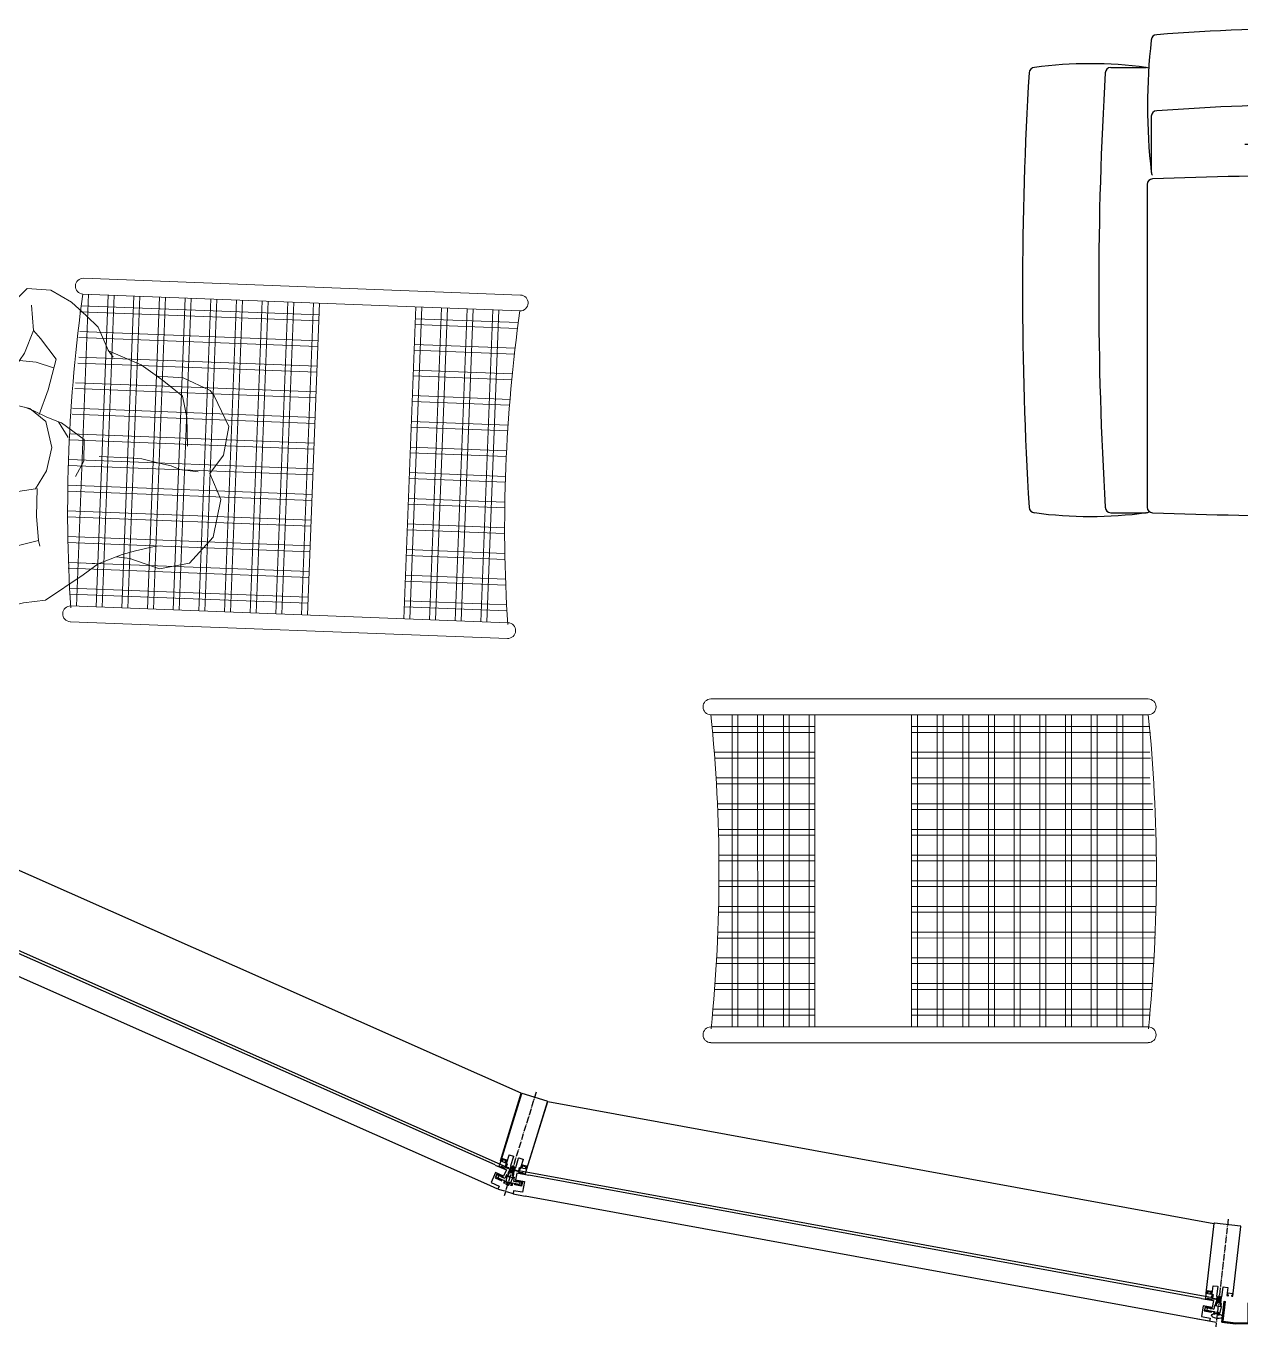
# Model space of a CAD drawing. Header units: millimetres. Extents: x 5429406 to 5440208, y -620941 to -619789.
# Drawn here: x 5438619.9 to 5438843.5, y -620817.7 to -620578.3 of the extents above; entities that cross this region are included whole.
import ezdxf

# ---------------------------------------------------------------- set-up
doc = ezdxf.new("R2010")
doc.units = ezdxf.units.MM
doc.header["$LTSCALE"] = 0.05
doc.linetypes.add('ACAD_ISO04W100', pattern=[30, 24, -3, 0, -3])
for name, color, linetype in [('aksoy_aks', 1, 'ACAD_ISO04W100'), ('aksoy_aksesuar', 31, 'Continuous'), ('aksoy_cam', 4, 'Continuous'), ('aksoy_profil', 40, 'Continuous'), ('aksoy_silikon', 1, 'Continuous'), ('LINEE', 7, 'Continuous'), ('N_Kes-Profil', 52, 'Continuous'), ('N_Mlz-Fitil', 10, 'Continuous')]:
    doc.layers.add(name, color=color, linetype=linetype)
for name, color, linetype, lineweight in [('aksoy_bant', 1, 'Continuous', 5), ('TEFRIS', 251, 'Continuous', 9), ('tefriş', 45, 'Continuous', 18)]:
    doc.layers.add(name, color=color, linetype=linetype, lineweight=lineweight)

# ---------------------------------------------------------------- blocks, each defined once
blk = doc.blocks.new('A$C7E651983')
at = {"layer": 'aksoy_aksesuar'}
for p, q in [((-14.8, 4.3), (-14.8, 0.5)), ((-9.8, 4.6), (-14.5, 4.6)), ((-14.5, 0.2), (-1.9, 0.2)), ((-9.1, 4.1), (-9.4, 4.5)), ((-2.9, 4.1), (-9.1, 4.1)), ((-2.7, 11.3), (-2.7, 4.3)), ((-2.1, 11.5), (-2.5, 11.5)), ((-1.9, 10.9), (-1.9, 11.3)), ((9.3, 10.7), (-1.7, 10.7)), ((-1.7, 0), (-1.7, -4)), ((-0.2, -3.1), (-0.2, 0)), ((0, 0.2), (7.6, 0.2)), ((7.8, 0), (7.8, -3.1)), ((9.3, -4), (9.3, 0)), ((9.5, 11.3), (9.5, 10.9)), ((9.5, 0.2), (10.1, 0.2)), ((10.1, 11.5), (9.7, 11.5)), ((10.3, 0.4), (10.3, 11.3)), ((-1.4, -4.3), (-1.2, -4.3)), ((-1.2, -4.3), (0.3, -4.3)), ((0.6, -3.1), (-0.2, -3.1)), ((0.6, -4), (0.6, -3.1)), ((7.8, -3.1), (7, -3.1)), ((7, -3.1), (7, -4)), ((7.3, -4.3), (8.8, -4.3)), ((8.8, -4.3), (9, -4.3))]:
    blk.add_line(p, q, dxfattribs=at)
for centre, radius, start, end in [((-14.5, 4.3), 0.3, 90, 180), ((-14.5, 0.5), 0.3, 180, 270), ((-9.8, 4.1), 0.5, 45, 90), ((-2.9, 4.3), 0.2, 270, 0), ((-2.5, 11.3), 0.2, 90, 180), ((-2.1, 11.3), 0.2, 0, 90), ((-1.7, 10.9), 0.2, 180, 270), ((-1.9, 0), 0.2, 0, 90), ((0, 0), 0.2, 90, 180), ((7.6, 0), 0.2, 0, 90), ((9.3, 10.9), 0.2, 270, 0), ((9.5, 0), 0.2, 90, 180), ((9.7, 11.3), 0.2, 90, 180), ((10.1, 11.3), 0.2, 0, 90), ((10.1, 0.4), 0.2, 270, 0), ((-1.4, -4), 0.3, 180, 270), ((0.3, -4), 0.3, 270, 0), ((7.3, -4), 0.3, 180, 270), ((9, -4), 0.3, 270, 0)]:
    blk.add_arc(centre, radius, start, end, dxfattribs=at)
blk = doc.blocks.new('A$C1CF42471')
at = {"layer": 'aksoy_bant', "elevation": 0}
for points in [[(16.5, -9.3), (5, -12.9), (4.7, -11.9), (16.2, -8.4)], [(13.7, -17.5), (6.1, -19.8), (5.8, -18.9), (13.4, -16.6)]]:
    blk.add_lwpolyline(points, close=True, dxfattribs=at)
at = {"layer": 'aksoy_cam'}
blk.add_lwpolyline([(21.5, 6.6), (0, 0), (3.8, -12.2), (19.5, -7.3), (25.4, -26.4), (9.7, -31.3), (11.4, -37), (32.9, -30.4)], dxfattribs=at)
at = {"layer": 'N_Kes-Profil', "elevation": 0}
blk.add_lwpolyline([(15.8, -10.6), (4.4, -14.1), (4.1, -13.1), (16.5, -9.3), (18.8, -16.9), (6.4, -20.8), (6.1, -19.8), (17.6, -16.3)], close=True, dxfattribs=at)
at = {"layer": 'aksoy_cam', "extrusion": (0, 0, -1), "zscale": -0.9999999999999998, "rotation": 342.8183150884626}
blk.add_blockref('A$C7E651983', (0.1, -20.7), dxfattribs=at)
blk = doc.blocks.new('saeffsfasfadsafsd')
at = {"layer": 'TEFRIS', "linetype": 'ByBlock'}
for p, q in [((5431984.33, -623484.37), (5431984.33, -623503.32)), ((5431985.42, -623484.48), (5431985.42, -623503.32)), ((5431989.05, -623484.78), (5431989.05, -623503.32)), ((5432036.32, -623484.53), (5432036.32, -623503.32)), ((5432037.41, -623484.44), (5432037.41, -623503.32)), ((5431990.14, -623484.87), (5431990.14, -623503.32)), ((5431993.78, -623485.11), (5431993.78, -623503.32)), ((5431994.87, -623485.18), (5431994.87, -623503.32)), ((5431998.51, -623485.36), (5431998.51, -623503.32)), ((5431999.6, -623485.41), (5431999.6, -623503.32)), ((5432003.23, -623485.54), (5432003.23, -623503.32)), ((5432004.32, -623485.56), (5432004.32, -623503.32)), ((5432007.96, -623485.63), (5432007.96, -623503.32)), ((5432009.05, -623485.64), (5432009.05, -623503.32)), ((5432012.68, -623485.64), (5432012.68, -623503.32)), ((5432013.77, -623485.64), (5432013.77, -623503.32)), ((5432017.41, -623485.58), (5432017.41, -623503.32)), ((5432018.5, -623485.55), (5432018.5, -623503.32)), ((5432022.14, -623485.44), (5432022.14, -623503.32)), ((5432023.23, -623485.39), (5432023.23, -623503.32)), ((5432026.86, -623485.21), (5432026.86, -623503.32)), ((5432027.95, -623485.15), (5432027.95, -623503.32)), ((5432031.59, -623484.91), (5432031.59, -623503.32)), ((5432032.68, -623484.83), (5432032.68, -623503.32)), ((5431982.15, -623488.05), (5432039.59, -623488.05)), ((5431982.15, -623489.14), (5432039.59, -623489.14)), ((5431982.15, -623492.77), (5432039.59, -623492.77)), ((5431982.15, -623493.86), (5432039.59, -623493.86)), ((5431982.15, -623497.5), (5432039.59, -623497.5)), ((5431982.15, -623498.59), (5432039.59, -623498.59)), ((5431982.15, -623502.22), (5432039.59, -623502.22)), ((5431982.15, -623503.32), (5432039.59, -623503.32)), ((5431982.15, -623521.09), (5432039.59, -623521.09)), ((5431982.15, -623522.18), (5432039.59, -623522.18)), ((5431984.33, -623521.09), (5431984.33, -623564.97)), ((5431985.42, -623521.09), (5431985.42, -623565.08)), ((5431989.05, -623521.09), (5431989.05, -623564.97)), ((5431990.14, -623521.09), (5431990.14, -623565.08)), ((5431993.78, -623521.09), (5431993.78, -623564.97)), ((5431994.87, -623521.09), (5431994.87, -623565.08)), ((5431998.51, -623521.09), (5431998.51, -623565.41)), ((5431999.6, -623521.09), (5431999.6, -623565.49)), ((5432003.23, -623521.09), (5432003.23, -623565.74)), ((5432004.32, -623521.09), (5432004.32, -623565.8)), ((5432007.96, -623521.09), (5432007.96, -623565.97)), ((5432009.05, -623521.09), (5432009.05, -623566.01)), ((5432012.68, -623521.09), (5432012.68, -623566.09)), ((5432013.78, -623521.09), (5432013.78, -623566.1)), ((5432017.41, -623521.09), (5432017.41, -623566.1)), ((5432018.5, -623521.09), (5432018.5, -623566.09)), ((5432022.14, -623521.09), (5432022.14, -623566.01)), ((5432023.23, -623521.09), (5432023.23, -623565.97)), ((5432026.86, -623521.09), (5432026.86, -623565.8)), ((5432027.95, -623521.09), (5432027.95, -623565.74)), ((5432031.59, -623521.09), (5432031.59, -623565.49)), ((5432032.68, -623521.09), (5432032.68, -623565.41)), ((5432036.32, -623521.09), (5432036.32, -623565.08)), ((5432037.41, -623521.09), (5432037.41, -623564.97)), ((5431982.15, -623525.82), (5432039.59, -623525.82)), ((5431982.15, -623526.91), (5432039.59, -623526.91)), ((5431982.15, -623530.54), (5432039.59, -623530.54)), ((5431982.15, -623531.63), (5432039.59, -623531.63)), ((5431982.15, -623535.27), (5432039.59, -623535.27)), ((5431982.15, -623536.36), (5432039.59, -623536.36)), ((5431982.15, -623540), (5432039.59, -623540)), ((5431982.15, -623541.09), (5432039.59, -623541.09)), ((5431982.15, -623544.72), (5432039.59, -623544.72)), ((5431982.15, -623545.81), (5432039.59, -623545.81)), ((5431982.15, -623549.45), (5432039.59, -623549.45)), ((5431982.15, -623550.54), (5432039.59, -623550.54)), ((5431982.15, -623554.17), (5432039.59, -623554.17)), ((5431982.15, -623555.27), (5432039.59, -623555.27)), ((5431982.15, -623558.9), (5432039.59, -623558.9)), ((5431982.15, -623559.99), (5432039.59, -623559.99)), ((5431982.15, -623563.63), (5432039.59, -623563.63))]:
    blk.add_line(p, q, dxfattribs=at)
for centre in [(5432011.19, -623201.49), (5432011.19, -623281.99)]:
    blk.add_arc(centre, 284.16, 264.1333, 275.8044, dxfattribs=at)
at = {"layer": 'tefriş'}
for p, q in [((5431979.24, -623484.16), (5431979.24, -623564.65)), ((5431982.15, -623484.16), (5431982.15, -623564.73)), ((5432039.59, -623564.73), (5432039.59, -623484.16)), ((5432042.5, -623564.65), (5432042.5, -623484.16)), ((5431980.69, -623566.11), (5431980.69, -623566.11)), ((5432041.04, -623566.11), (5432041.04, -623566.11))]:
    blk.add_line(p, q, dxfattribs=at)
for centre, start, end in [((5431980.69, -623484.16), 0, 180), ((5432041.04, -623484.16), 0, 180), ((5431980.69, -623564.65), 180, 0), ((5432041.04, -623564.65), 180, 0)]:
    blk.add_arc(centre, 1.45, start, end, dxfattribs=at)
blk = doc.blocks.new('dsfgdghjhkl')
at = {"layer": 'LINEE', "color": 34}
for p, q in [((5437342.62, -622199.59), (5437342.62, -622175.32)), ((5437408.12, -622199.59), (5437408.12, -622175.32)), ((5437270.42, -622180.37), (5437276.91, -622180.37)), ((5437480.32, -622180.37), (5437473.83, -622180.37)), ((5437277.89, -622189.35), (5437277.89, -622199.59)), ((5437472.84, -622189.35), (5437472.84, -622199.59)), ((5437295.12, -622194.46), (5437325.12, -622194.46)), ((5437390.12, -622194.46), (5437360.12, -622194.46)), ((5437455.62, -622194.46), (5437425.62, -622194.46)), ((5437277.12, -622201.87), (5437277.12, -622261.3)), ((5437342.62, -622201.87), (5437342.62, -622261.3)), ((5437408.12, -622201.87), (5437408.12, -622261.3)), ((5437473.62, -622201.87), (5437473.62, -622261.3)), ((5437270.42, -622262.3), (5437276.91, -622262.3)), ((5437480.32, -622262.3), (5437473.83, -622262.3))]:
    blk.add_line(p, q, dxfattribs=at)
for centre, radius, start, end in [((5437278.89, -622175.32), 1, 90, 180), ((5437310.26, -622583.56), 410.43, 85.6177, 94.3823), ((5437341.62, -622175.32), 1, 0, 90), ((5437343.62, -622175.32), 1, 90, 180), ((5437375.37, -622593.78), 420.66, 85.6713, 94.3287), ((5437407.12, -622175.32), 1, 0, 90), ((5437409.12, -622175.32), 1, 90, 180), ((5437440.48, -622583.56), 410.43, 85.6177, 94.3823), ((5437471.84, -622175.32), 1, 0, 90), ((5437381.89, -622187.46), 104.71, 173.3451, 186.6549), ((5437368.84, -622187.46), 104.71, 353.3451, 6.6549), ((5437266.65, -622254.58), 74.92, 82.1311, 97.8689), ((5437484.08, -622254.58), 74.92, 82.1311, 97.8689), ((5437920.32, -622221.33), 666.13, 176.56047, 183.43953), ((5437256.39, -622181.37), 1, 90, 180), ((5437934.34, -622221.33), 666.13, 176.56047, 183.43953), ((5437270.42, -622181.37), 1, 90, 180), ((5437276.91, -622181.37), 1, 59.2584, 90), ((5437473.83, -622181.37), 1, 90, 120.7416), ((5437480.32, -622181.37), 1, 0, 90), ((5436816.39, -622221.33), 666.13, 356.56047, 3.43953), ((5437494.34, -622181.37), 1, 0, 90), ((5436830.42, -622221.33), 666.13, 356.56047, 3.43953), ((5437278.89, -622189.35), 1, 90, 180), ((5437310.35, -622600.04), 412.89, 85.6308, 94.3692), ((5437341.62, -622189.35), 1, 0, 90), ((5437343.62, -622189.35), 1, 90, 180), ((5437375.27, -622610.29), 423.15, 85.6841, 94.3159), ((5437407.12, -622189.35), 1, 0, 90), ((5437409.12, -622189.35), 1, 90, 180), ((5437440.38, -622600.04), 412.89, 85.6308, 94.3692), ((5437471.84, -622189.35), 1, 0, 90), ((5437278.12, -622201.87), 1, 90, 180), ((5437278.89, -622199.59), 1, 180, 217.1668), ((5437309.94, -623016.74), 816.5, 87.76661, 92.23339), ((5437341.62, -622201.87), 1, 0, 90), ((5437341.62, -622199.59), 1, 322.8332, 0), ((5437343.62, -622199.59), 1, 180, 217.1668), ((5437343.62, -622201.87), 1, 90, 180), ((5437375.3, -623016.74), 816.5, 87.76661, 92.23339), ((5437407.12, -622201.87), 1, 0, 90), ((5437407.12, -622199.59), 1, 322.8332, 0), ((5437409.12, -622199.59), 1, 180, 217.1668), ((5437409.12, -622201.87), 1, 90, 180), ((5437440.8, -623016.74), 816.5, 87.76661, 92.23339), ((5437472.62, -622201.87), 1, 0, 90), ((5437471.84, -622199.59), 1, 322.8332, 0), ((5437256.39, -622261.3), 1, 180, 270), ((5437266.65, -622188.08), 74.92, 262.1311, 277.8689), ((5437270.42, -622261.3), 1, 180, 270), ((5437276.91, -622261.3), 1, 270, 307.1668), ((5437278.12, -622261.3), 1, 180, 270), ((5437309.87, -621449.96), 812.96, 267.76176, 272.23824), ((5437341.62, -622261.3), 1, 270, 0), ((5437343.62, -622261.3), 1, 180, 270), ((5437375.37, -621449.96), 812.96, 267.76176, 272.23824), ((5437407.12, -622261.3), 1, 270, 0), ((5437409.12, -622261.3), 1, 180, 270), ((5437440.87, -621449.96), 812.96, 267.76176, 272.23824), ((5437472.62, -622261.3), 1, 270, 0), ((5437473.83, -622261.3), 1, 232.8332, 270), ((5437484.08, -622188.08), 74.92, 262.1311, 277.8689), ((5437480.32, -622261.3), 1, 270, 0), ((5437494.34, -622261.3), 1, 270, 0)]:
    blk.add_arc(centre, radius, start, end, dxfattribs=at)
blk = doc.blocks.new('insanplanoturan2')
for p, q in [((-4.35, 28), (-8.09, 30.21)), ((-3.59, 26.87), (-4.35, 28)), ((1.11, 27.39), (-1.54, 25.72)), ((3.27, 27.84), (1.11, 27.39)), ((7, 27.12), (3.27, 27.84)), ((8.63, 26), (7, 27.12)), ((-1.54, 25.72), (-5.35, 20.45)), ((10.14, 23.59), (8.63, 26)), ((10.17, 25.88), (9.26, 25.73)), ((9.26, 25.73), (9.56, 24.52)), ((11.6, 25.19), (10.17, 25.88)), ((13.37, 24.07), (11.6, 25.19)), ((13.24, 24.16), (15.05, 25.76)), ((14.98, 20.87), (13.37, 24.07)), ((15.05, 25.76), (17.91, 26.13)), ((17.91, 26.13), (20.4, 23.48)), ((11.39, 17.65), (10.14, 23.59)), ((20.07, 21.81), (16.27, 21.48)), ((23.66, 22.17), (20.07, 21.81)), ((20.4, 23.48), (20.2, 21.81)), ((27.76, 21.89), (23.66, 22.17)), ((33.11, 18.44), (27.76, 21.89)), ((-5.35, 20.45), (-5.85, 16.43)), ((14.48, 17.79), (14.98, 20.87)), ((16.27, 21.48), (14.74, 21.5)), ((14.98, 20.87), (14.98, 20.87)), ((-27.28, 18.74), (-27.93, 14.41)), ((-27.28, 18.74), (-27.28, 18.74)), ((-19.98, 15.91), (-24.48, 17.29)), ((-14.03, 17.26), (-14.37, 14.2)), ((10.99, 16.09), (11.39, 17.65)), ((12.97, 16.66), (14.48, 17.79)), ((33.27, 14.87), (33.11, 18.44)), ((-27.93, 14.41), (-26.55, 10.2)), ((-18.79, 14.34), (-19.98, 15.91)), ((-5.85, 16.43), (-5.83, 13.53)), ((-5.85, 14.49), (-5.54, 12.71)), ((8.41, 9.37), (10.99, 16.09)), ((11.39, 14.95), (10.64, 15.16)), ((11.39, 14.95), (12.59, 15.84)), ((12.59, 15.84), (12.97, 16.66)), ((12.94, 16.13), (20.72, 13.88)), ((29.4, 7.03), (33.27, 14.87)), ((-15.71, 10.73), (-18.79, 14.34)), ((-14.37, 14.2), (-14.05, 10.87)), ((-5.83, 13.53), (-4.08, 10.14)), ((-5.54, 12.71), (-4.92, 10.26)), ((19.31, 14.28), (19.29, 10.2)), ((19.29, 10.2), (24.16, 13.11)), ((20.72, 13.88), (24.16, 13.11)), ((24.16, 13.11), (28.65, 13.7)), ((28.65, 13.7), (30.45, 14.23)), ((-26.55, 10.2), (-24.71, 6.99)), ((-15.71, 10.73), (-9.91, 10.95)), ((-9.91, 10.95), (-5.08, 11.6)), ((-4.92, 10.26), (-4.51, 7.82)), ((-4.08, 10.14), (0.35, 8.04)), ((17.61, 6.77), (19.29, 10.2)), ((-4.51, 7.82), (-2.1, 5.49)), ((-4.51, 7.82), (-4.46, 7.27)), ((-4.46, 7.27), (-2.36, 2.53)), ((0.35, 8.04), (4.73, 8.08)), ((4.73, 8.08), (8.41, 9.37)), ((8.28, 9.05), (13.28, 8.1)), ((13.28, 8.1), (17.61, 6.77)), ((-24.71, 6.99), (-23.11, 4.46)), ((17.61, 6.77), (18.58, 6.35)), ((28.03, 3.22), (29.4, 7.03)), ((-23.11, 4.46), (-19.37, 1.75)), ((-2.36, 2.53), (1.56, 1.75)), ((1.56, 1.75), (4.62, 2.65)), ((22.01, -2.61), (28.03, 3.22)), ((-19.37, 1.75), (-18.3, 0.57)), ((-19.26, 1.62), (-18.03, -4.75)), ((0.13, -0.8), (-0.81, -6.09)), ((20, -1.56), (19.46, -4.88)), ((-18.03, -4.75), (-16.17, -9.13)), ((19.46, -4.88), (22.01, -2.61)), ((-0.81, -6.09), (-1.17, -8.58)), ((19.46, -4.88), (16.82, -8.79)), ((-16.62, -8.22), (-17.35, -12.82)), ((-16.17, -9.13), (-14.03, -13.42)), ((-1.17, -8.58), (-1.05, -10.85)), ((16.82, -8.79), (15.63, -11.06)), ((17.24, -10.34), (17.46, -7.85)), ((-1.05, -10.85), (-1.05, -12.66)), ((15.63, -11.06), (14.16, -14.24)), ((17.93, -16.07), (17.24, -10.34)), ((-17.35, -12.82), (-16.11, -18.21)), ((-14.03, -13.42), (-10.4, -15.06)), ((-1.05, -12.66), (-1.01, -14.11)), ((-1.01, -14.11), (-0.73, -15.8)), ((14.16, -14.24), (13.76, -15.31)), ((-10.4, -15.06), (-5.21, -16.27)), ((-0.73, -15.8), (-0.99, -19.23)), ((15.74, -21.26), (17.93, -16.07)), ((-16.11, -18.21), (-15.32, -19.11)), ((-15.32, -19.11), (-10.35, -22.99)), ((-5, -23.15), (-1.15, -21.36)), ((-1.15, -21.36), (3.07, -24.4)), ((10.13, -24.5), (15.74, -21.26)), ((-10.35, -22.99), (-5, -23.15)), ((3.07, -24.4), (10.13, -24.5))]:
    blk.add_line(p, q)
for points in [[(-8.09, 30.21), (-10.88, 29.66), (-12.15, 26.27), (-12.64, 24.24)], [(-1.54, 25.72), (-2.54, 26.97), (-5.37, 26.69), (-7.35, 24.57), (-9.19, 21.89), (-8.9, 19.21), (-7.35, 16.52), (-5.85, 16.43)], [(-27.28, 18.74), (-21.76, 22.31), (-14.13, 24.15), (-7.35, 24.57)], [(-19.98, 15.91), (-15.55, 16.66), (-9.47, 19.07), (-8.9, 19.21)]]:
    blk.add_lwpolyline(points)
blk = doc.blocks.new('xccxc')
at = {"rotation": 180}
blk.add_blockref('insanplanoturan2', (220488.91, -31825.14), dxfattribs=at)

msp = doc.modelspace()

# ---------------------------------------------------------------- linework, layer by layer
at = {"layer": 'aksoy_aks', "transparency": 33554541}
for p, q in [((5438713.82, -620774.5), (5438707.92, -620793.58)), ((5438841.18, -620797.86), (5438838.9, -620817.71))]:
    msp.add_line(p, q, dxfattribs=at)
at = {"layer": 'aksoy_aks', "color": 8, "transparency": 33554541}
msp.add_line((5438709.56, -620793.21, -245.25), (5438706.79, -620792.35), dxfattribs=at)
at = {"layer": 'aksoy_cam', "transparency": 33554541}
for p, q in [((5438706.3, -620787.89), (5438590.53, -620736.52)), ((5438704.73, -620791.44), (5438588.96, -620740.06)), ((5438836.24, -620812.45, -245.25), (5438712.47, -620789.8, -245.25)), ((5438839, -620816.9, -245.25), (5438711.77, -620793.61, -245.25))]:
    msp.add_line(p, q, dxfattribs=at)
at = {"layer": 'aksoy_profil', "transparency": 33554541}
msp.add_lwpolyline([(5438711.09, -620774.7), (5438598.01, -620724.53), (5438591.38, -620735.7), (5438590.1, -620735.13), (5438589.86, -620735.68), (5438708.29, -620788.23), (5438708.53, -620787.68), (5438707.25, -620787.11)], close=True, dxfattribs=at)
at = {"layer": 'aksoy_profil', "transparency": 33554541, "elevation": -245.25}
msp.add_lwpolyline([(5438838.32, -620812.32), (5438710.64, -620788.96), (5438710.75, -620788.37), (5438712.13, -620788.62), (5438715.96, -620776.21), (5438838.52, -620798.64), (5438837.05, -620811.48), (5438838.43, -620811.73)], close=True, dxfattribs=at)
at = {"layer": 'aksoy_profil', "color": 8, "transparency": 33554541, "elevation": -245.25}
for points in [[(5438844.85, -620813.25), (5438845.05, -620813.25), (5438845.05, -620817.12), (5438842.56, -620817.12), (5438840.01, -620816.83), (5438840.45, -620812.98), (5438840.65, -620813), (5438840.23, -620816.66), (5438842.57, -620816.92), (5438844.85, -620816.92), (5438844.85, -620813.25)], [(5438840.45, -620812.98), (5438840.01, -620816.83), (5438842.56, -620817.12)]]:
    msp.add_lwpolyline(points, dxfattribs=at)
at = {"layer": 'aksoy_silikon', "transparency": 33554541}
msp.add_ellipse((5438839.14, -620815.69), major_axis=(-1.03, 0.12), ratio=0.420522, dxfattribs=at)
at = {"layer": 'N_Kes-Profil', "transparency": 33554541}
for points in [[(5438708.82, -620789.18, -0.267949), (5438708.8, -620789.2), (5438708.71, -620789.22, 0.267949), (5438708.69, -620789.24), (5438708.58, -620789.59, 0.414214), (5438708.6, -620789.63), (5438708.71, -620789.66, 0.198912), (5438708.74, -620789.66), (5438708.8, -620789.63, 0.249568), (5438708.82, -620789.6, 0.414214), (5438708.8, -620789.56), (5438708.75, -620789.55, -0.414214), (5438708.73, -620789.51), (5438708.76, -620789.41), (5438709.02, -620789.35, 0.267949), (5438709.04, -620789.33), (5438709.06, -620789.25), (5438709.04, -620789.21), (5438709.08, -620789.19), (5438709.11, -620789.1), (5438709.09, -620789.06), (5438709.13, -620789.04), (5438709.16, -620788.94), (5438709.14, -620788.91), (5438709.18, -620788.89), (5438709.21, -620788.79), (5438709.19, -620788.75), (5438709.22, -620788.73), (5438709.25, -620788.64), (5438709.23, -620788.6), (5438709.27, -620788.58), (5438709.3, -620788.49), (5438709.28, -620788.45), (5438709.32, -620788.43), (5438709.35, -620788.34), (5438709.33, -620788.3), (5438709.36, -620788.28), (5438709.39, -620788.2, -1.018263), (5438709.75, -620788.31), (5438709.77, -620788.35), (5438709.73, -620788.37), (5438709.7, -620788.47), (5438709.72, -620788.5), (5438709.69, -620788.52), (5438709.66, -620788.62), (5438709.68, -620788.66), (5438709.64, -620788.68), (5438709.61, -620788.77), (5438709.63, -620788.81), (5438709.59, -620788.83), (5438709.56, -620788.92), (5438709.58, -620788.96), (5438709.54, -620788.98), (5438709.52, -620789.07), (5438709.54, -620789.11), (5438709.5, -620789.13), (5438709.47, -620789.23), (5438709.49, -620789.26), (5438709.45, -620789.28), (5438709.42, -620789.38), (5438709.44, -620789.42), (5438709.4, -620789.44), (5438709.4, -620789.46), (5438709.58, -620789.66), (5438709.55, -620789.77, -0.414214), (5438709.51, -620789.79), (5438709.47, -620789.77, 0.414214), (5438709.43, -620789.79, 0.26896), (5438709.43, -620789.82), (5438709.46, -620789.89, 0.198912), (5438709.48, -620789.9), (5438709.59, -620789.94, 0.414214), (5438709.63, -620789.92), (5438709.74, -620789.56, 0.267949), (5438709.73, -620789.53), (5438709.67, -620789.47, -0.267949), (5438709.67, -620789.44), (5438710, -620788.36, -0.414214), (5438710.02, -620788.35), (5438710.04, -620788.35, 0.414214), (5438710.07, -620788.34), (5438710.6, -620786.62, -0.414214), (5438710.64, -620786.6), (5438711.39, -620786.83, -0.414214), (5438711.41, -620786.87), (5438710.99, -620788.24, 0.414214), (5438711.01, -620788.28), (5438711.19, -620788.34, 0.198912), (5438711.21, -620788.33), (5438711.27, -620788.3, 0.198912), (5438711.29, -620788.28, 0.501408), (5438711.27, -620788.24), (5438711.19, -620788.21, -0.414214), (5438711.17, -620788.17), (5438711.26, -620787.87, -0.414214), (5438711.3, -620787.85), (5438712.05, -620788.08, -0.414214), (5438712.07, -620788.12), (5438711.98, -620788.42, -0.414214), (5438711.94, -620788.44), (5438711.85, -620788.42, 0.414214), (5438711.82, -620788.44, 0.26896), (5438711.82, -620788.47), (5438711.85, -620788.53, 0.198912), (5438711.87, -620788.55), (5438712.05, -620788.6, 0.414214), (5438712.09, -620788.58), (5438715.89, -620776.29, 0.414214), (5438715.82, -620776.16), (5438711.24, -620774.74, 0.414214), (5438711.11, -620774.81), (5438707.31, -620787.11, 0.407095), (5438707.33, -620787.14), (5438707.51, -620787.2, 0.198912), (5438707.53, -620787.2), (5438707.6, -620787.16, 0.198912), (5438707.61, -620787.14, 0.501408), (5438707.59, -620787.1), (5438707.51, -620787.07, -0.414214), (5438707.49, -620787.03), (5438707.58, -620786.73, -0.414214), (5438707.62, -620786.71), (5438708.37, -620786.94, -0.414214), (5438708.39, -620786.98), (5438708.3, -620787.29, -0.414214), (5438708.26, -620787.31), (5438708.18, -620787.28, 0.414214), (5438708.14, -620787.3, 0.26896), (5438708.14, -620787.33), (5438708.17, -620787.39, 0.198912), (5438708.19, -620787.41), (5438708.37, -620787.46, 0.414214), (5438708.41, -620787.44), (5438708.83, -620786.07, -0.414214), (5438708.87, -620786.05), (5438709.62, -620786.28, -0.414214), (5438709.64, -620786.32), (5438709.11, -620788.05, 0.702574), (5438709.13, -620788.08, -0.557595), (5438709.16, -620788.1)], [(5438838.98, -620813.22, -0.267949), (5438838.96, -620813.24), (5438838.87, -620813.28, 0.267949), (5438838.86, -620813.3), (5438838.81, -620813.67, 0.414214), (5438838.84, -620813.7), (5438838.96, -620813.72, 0.198912), (5438838.98, -620813.71), (5438839.04, -620813.66, 0.249568), (5438839.05, -620813.64, 0.414214), (5438839.02, -620813.6), (5438838.97, -620813.6, -0.414214), (5438838.95, -620813.56), (5438838.96, -620813.46), (5438839.2, -620813.35, 0.267949), (5438839.21, -620813.33), (5438839.22, -620813.24), (5438839.2, -620813.21), (5438839.23, -620813.18), (5438839.24, -620813.08), (5438839.22, -620813.05), (5438839.25, -620813.02), (5438839.26, -620812.92), (5438839.23, -620812.89), (5438839.27, -620812.87), (5438839.28, -620812.77), (5438839.25, -620812.73), (5438839.29, -620812.71), (5438839.3, -620812.61), (5438839.27, -620812.58), (5438839.3, -620812.55), (5438839.32, -620812.45), (5438839.29, -620812.42), (5438839.32, -620812.39), (5438839.33, -620812.29), (5438839.31, -620812.26), (5438839.34, -620812.23), (5438839.35, -620812.15, -1.018263), (5438839.73, -620812.2), (5438839.75, -620812.23), (5438839.72, -620812.26), (5438839.71, -620812.36), (5438839.74, -620812.39), (5438839.7, -620812.42), (5438839.69, -620812.51), (5438839.72, -620812.55), (5438839.68, -620812.57), (5438839.67, -620812.67), (5438839.7, -620812.7), (5438839.67, -620812.73), (5438839.65, -620812.83), (5438839.68, -620812.86), (5438839.65, -620812.89), (5438839.64, -620812.99), (5438839.66, -620813.02), (5438839.63, -620813.05), (5438839.62, -620813.15), (5438839.64, -620813.18), (5438839.61, -620813.2), (5438839.6, -620813.3), (5438839.63, -620813.34), (5438839.59, -620813.36), (5438839.59, -620813.39), (5438839.81, -620813.55), (5438839.8, -620813.66, -0.414214), (5438839.77, -620813.69), (5438839.72, -620813.68, 0.414214), (5438839.68, -620813.71, 0.26896), (5438839.69, -620813.74), (5438839.74, -620813.8, 0.198912), (5438839.76, -620813.81), (5438839.87, -620813.82, 0.414214), (5438839.91, -620813.79), (5438839.95, -620813.43, 0.267949), (5438839.94, -620813.4), (5438839.86, -620813.34, -0.267949), (5438839.85, -620813.32), (5438839.98, -620812.2, -0.414214), (5438840, -620812.18), (5438840.02, -620812.18, 0.414214), (5438840.04, -620812.16), (5438840.25, -620810.37, -0.414214), (5438840.28, -620810.34), (5438841.07, -620810.43, -0.414214), (5438841.09, -620810.47), (5438840.93, -620811.9, 0.414214), (5438840.95, -620811.93), (5438841.14, -620811.95, 0.198912), (5438841.16, -620811.95), (5438841.22, -620811.9, 0.198912), (5438841.23, -620811.88, 0.501408), (5438841.21, -620811.84), (5438841.12, -620811.83, -0.414214), (5438841.09, -620811.8), (5438841.13, -620811.48, -0.414214), (5438841.16, -620811.45), (5438841.95, -620811.54, -0.414214), (5438841.97, -620811.57), (5438841.94, -620811.89, -0.414214), (5438841.9, -620811.92), (5438841.81, -620811.91, 0.414214), (5438841.78, -620811.93, 0.26896), (5438841.79, -620811.96), (5438841.83, -620812.02, 0.198912), (5438841.85, -620812.03), (5438842.04, -620812.06, 0.414214), (5438842.07, -620812.03), (5438843.53, -620799.24, 0.414214), (5438843.45, -620799.13), (5438838.68, -620798.59, 0.414214), (5438838.57, -620798.67), (5438837.1, -620811.46, 0.407095), (5438837.13, -620811.49), (5438837.32, -620811.51, 0.198912), (5438837.34, -620811.51), (5438837.4, -620811.46, 0.198912), (5438837.41, -620811.44, 0.501408), (5438837.38, -620811.4), (5438837.29, -620811.39, -0.414214), (5438837.27, -620811.36), (5438837.3, -620811.04, -0.414214), (5438837.34, -620811.01), (5438838.12, -620811.1, -0.414214), (5438838.15, -620811.14), (5438838.11, -620811.45, -0.414214), (5438838.08, -620811.48), (5438837.99, -620811.47, 0.414214), (5438837.95, -620811.5, 0.26896), (5438837.96, -620811.53), (5438838.01, -620811.58, 0.198912), (5438838.03, -620811.6), (5438838.21, -620811.62, 0.414214), (5438838.25, -620811.59), (5438838.41, -620810.16, -0.414214), (5438838.44, -620810.13), (5438839.23, -620810.22, -0.414214), (5438839.25, -620810.26), (5438839.05, -620812.05, 0.702574), (5438839.08, -620812.08, -0.557595), (5438839.1, -620812.1)]]:
    msp.add_lwpolyline(points, format="xyb", close=True, dxfattribs=at)
at = {"layer": 'N_Mlz-Fitil', "transparency": 33554541}
for points in [[(5438708.11, -620788.42, -0.405243), (5438708.17, -620788.38), (5438708.75, -620788.54, 0.969739), (5438708.78, -620788.45), (5438708.21, -620788.25, -0.405243), (5438708.18, -620788.19), (5438708.39, -620787.5, 0.414214), (5438708.37, -620787.46), (5438708.25, -620787.43), (5438708.14, -620787.42, -0.493145), (5438708.11, -620787.38), (5438708.15, -620787.25, -0.388879), (5438708.18, -620787.24), (5438708.2, -620787.25, 0.63707), (5438708.24, -620787.2), (5438708.16, -620787.05, 0.24542), (5438708.12, -620787.03, -0.08886), (5438707.78, -620786.92, 0.24542), (5438707.74, -620786.92), (5438707.59, -620787, 0.63707), (5438707.59, -620787.06), (5438707.62, -620787.07, -0.388879), (5438707.63, -620787.09), (5438707.59, -620787.22, -0.493145), (5438707.54, -620787.24), (5438707.45, -620787.18, 0.065543), (5438707.44, -620787.18), (5438707.33, -620787.14, 0.414214), (5438707.29, -620787.16), (5438707.01, -620788.08), (5438706.94, -620788.14, 0.719515), (5438706.95, -620788.18), (5438707.07, -620788.16), (5438707.23, -620788.21, 0.043809), (5438707.88, -620788.46, 1.011469), (5438707.91, -620788.37, -0.097794), (5438707.43, -620788.15, -0.52267), (5438707.43, -620788.12, -0.386536), (5438707.49, -620788.13, 0.128678), (5438707.91, -620788.35, -0.414214), (5438707.95, -620788.42), (5438707.94, -620788.45, 0.414214), (5438707.96, -620788.49), (5438708.04, -620788.52, 0.414214), (5438708.08, -620788.5)], [(5438710.69, -620789.22, 0.405243), (5438710.65, -620789.15), (5438710.08, -620788.96, -0.969739), (5438710.11, -620788.86), (5438710.69, -620789.02, 0.405243), (5438710.76, -620788.99), (5438710.97, -620788.3, -0.414214), (5438711.01, -620788.28), (5438711.13, -620788.32), (5438711.22, -620788.38, 0.493145), (5438711.26, -620788.36), (5438711.31, -620788.23, 0.388879), (5438711.29, -620788.2), (5438711.27, -620788.19, -0.63707), (5438711.26, -620788.14), (5438711.41, -620788.06, -0.24542), (5438711.46, -620788.06, 0.08886), (5438711.8, -620788.16, -0.24542), (5438711.84, -620788.19), (5438711.92, -620788.34, -0.63707), (5438711.88, -620788.38), (5438711.85, -620788.38, 0.388879), (5438711.83, -620788.39), (5438711.79, -620788.52, 0.493145), (5438711.82, -620788.56), (5438711.93, -620788.57, -0.065543), (5438711.93, -620788.57), (5438712.05, -620788.6, -0.414214), (5438712.07, -620788.64), (5438711.79, -620789.55), (5438711.81, -620789.65, -0.719515), (5438711.77, -620789.67), (5438711.68, -620789.59), (5438711.53, -620789.54, -0.043809), (5438710.85, -620789.38, -1.011469), (5438710.87, -620789.29, 0.097794), (5438711.4, -620789.38, 0.52267), (5438711.41, -620789.35, 0.386536), (5438711.35, -620789.32, -0.128678), (5438710.89, -620789.27, 0.414214), (5438710.81, -620789.31), (5438710.81, -620789.34, -0.414214), (5438710.77, -620789.36), (5438710.68, -620789.33, -0.414214), (5438710.66, -620789.29)], [(5438838.13, -620812.6, -0.405243), (5438838.18, -620812.56), (5438838.79, -620812.61, 0.969739), (5438838.8, -620812.51), (5438838.2, -620812.42, -0.405243), (5438838.16, -620812.37), (5438838.24, -620811.65, 0.414214), (5438838.21, -620811.62), (5438838.09, -620811.6), (5438837.98, -620811.62, -0.493145), (5438837.94, -620811.59), (5438837.96, -620811.45, -0.388879), (5438837.98, -620811.43), (5438838.01, -620811.43, 0.63707), (5438838.03, -620811.38), (5438837.93, -620811.25, 0.24542), (5438837.89, -620811.23, -0.08886), (5438837.54, -620811.19, 0.24542), (5438837.49, -620811.2), (5438837.36, -620811.31, 0.63707), (5438837.37, -620811.36), (5438837.4, -620811.37, -0.388879), (5438837.41, -620811.39), (5438837.4, -620811.52, -0.493145), (5438837.36, -620811.55), (5438837.26, -620811.51, 0.065543), (5438837.25, -620811.51), (5438837.13, -620811.49, 0.414214), (5438837.1, -620811.52), (5438836.99, -620812.47), (5438836.93, -620812.55, 0.719515), (5438836.95, -620812.58), (5438837.07, -620812.54), (5438837.23, -620812.56, 0.043809), (5438837.92, -620812.69, 1.011469), (5438837.93, -620812.59, -0.097794), (5438837.41, -620812.47, -0.52267), (5438837.41, -620812.44, -0.386536), (5438837.47, -620812.43, 0.128678), (5438837.92, -620812.57, -0.414214), (5438837.98, -620812.64), (5438837.97, -620812.67, 0.414214), (5438838, -620812.7), (5438838.09, -620812.71, 0.414214), (5438838.12, -620812.68)]]:
    msp.add_lwpolyline(points, format="xyb", close=True, dxfattribs=at)
at = {"layer": 'TEFRIS', "color": 33, "linetype": 'ByBlock', "transparency": 33554541}
for p, q in [((5438631.43, -620627.64), (5438629.22, -620685.04)), ((5438635.06, -620627.78), (5438632.86, -620685.18)), ((5438636.15, -620627.83), (5438633.95, -620685.22)), ((5438639.78, -620627.96), (5438637.58, -620685.36)), ((5438640.87, -620628.01), (5438638.67, -620685.41)), ((5438644.51, -620628.15), (5438642.3, -620685.55)), ((5438645.6, -620628.19), (5438643.39, -620685.59)), ((5438673.85, -620631.45), (5438630.01, -620629.77)), ((5438649.23, -620628.33), (5438647.03, -620685.73)), ((5438650.32, -620628.37), (5438648.11, -620685.77)), ((5438653.95, -620628.51), (5438651.75, -620685.91)), ((5438655.04, -620628.55), (5438652.84, -620685.95)), ((5438658.67, -620628.69), (5438656.47, -620686.09)), ((5438659.76, -620628.73), (5438657.56, -620686.13)), ((5438663.4, -620628.87), (5438661.19, -620686.27)), ((5438664.49, -620628.91), (5438662.28, -620686.31)), ((5438668.12, -620629.05), (5438665.92, -620686.45)), ((5438669.21, -620629.09), (5438667.01, -620686.49)), ((5438672.84, -620629.23), (5438670.64, -620686.63)), ((5438673.93, -620629.28), (5438671.73, -620686.67)), ((5438691.69, -620629.96), (5438689.49, -620687.36)), ((5438692.78, -620630), (5438690.58, -620687.4)), ((5438696.42, -620630.14), (5438694.21, -620687.54)), ((5438697.51, -620630.18), (5438695.3, -620687.58)), ((5438701.14, -620630.32), (5438698.94, -620687.72)), ((5438702.23, -620630.36), (5438700.03, -620687.76)), ((5438705.86, -620630.5), (5438703.66, -620687.9)), ((5438706.95, -620630.54), (5438704.75, -620687.94)), ((5438673.81, -620632.54), (5438629.85, -620630.86)), ((5438710.54, -620632.86), (5438691.61, -620632.14)), ((5438673.67, -620636.18), (5438629.82, -620634.49)), ((5438710.39, -620633.95), (5438691.57, -620633.23)), ((5438673.62, -620637.27), (5438629.67, -620635.58)), ((5438709.95, -620637.57), (5438691.43, -620636.86)), ((5438673.49, -620640.9), (5438629.64, -620639.22)), ((5438709.82, -620638.66), (5438691.39, -620637.95)), ((5438673.44, -620641.99), (5438629.49, -620640.3)), ((5438709.44, -620642.28), (5438691.25, -620641.58)), ((5438673.3, -620645.62), (5438629.02, -620643.92)), ((5438709.33, -620643.37), (5438691.21, -620642.67)), ((5438673.26, -620646.71), (5438628.89, -620645.01)), ((5438708.92, -620648.08), (5438691.03, -620647.39)), ((5438709.01, -620646.99), (5438691.07, -620646.3)), ((5438673.08, -620651.44), (5438628.4, -620649.72)), ((5438673.12, -620650.35), (5438628.5, -620648.63)), ((5438708.58, -620652.8), (5438690.84, -620652.12)), ((5438708.65, -620651.71), (5438690.89, -620651.03)), ((5438672.9, -620656.16), (5438628.02, -620654.44)), ((5438672.94, -620655.07), (5438628.1, -620653.35)), ((5438708.33, -620657.52), (5438690.66, -620656.84)), ((5438708.38, -620656.43), (5438690.7, -620655.75)), ((5438672.72, -620660.88), (5438627.74, -620659.15)), ((5438672.76, -620659.79), (5438627.8, -620658.07)), ((5438708.15, -620662.24), (5438690.48, -620661.56)), ((5438708.18, -620661.15), (5438690.52, -620660.47)), ((5438672.54, -620665.6), (5438627.57, -620663.88)), ((5438672.58, -620664.51), (5438627.6, -620662.79)), ((5438708.05, -620666.97), (5438690.3, -620666.29)), ((5438708.07, -620665.88), (5438690.34, -620665.2)), ((5438672.36, -620670.33), (5438627.51, -620668.61)), ((5438672.4, -620669.24), (5438627.52, -620667.51)), ((5438708.03, -620671.7), (5438690.12, -620671.01)), ((5438708.03, -620670.6), (5438690.16, -620669.92)), ((5438672.22, -620673.96), (5438627.54, -620672.24)), ((5438672.17, -620675.05), (5438627.56, -620673.34)), ((5438708.09, -620676.43), (5438689.94, -620675.73)), ((5438708.07, -620675.34), (5438689.98, -620674.64)), ((5438672.04, -620678.68), (5438627.66, -620676.98)), ((5438671.99, -620679.77), (5438627.71, -620678.07)), ((5438708.23, -620681.16), (5438689.76, -620680.45)), ((5438708.19, -620680.07), (5438689.8, -620679.36)), ((5438671.85, -620683.41), (5438627.9, -620681.72)), ((5438671.81, -620684.5), (5438627.97, -620682.81)), ((5438708.44, -620685.9), (5438689.58, -620685.18)), ((5438708.38, -620684.81), (5438689.62, -620684.09))]:
    msp.add_line(p, q, dxfattribs=at)
for centre in [(5438911.75, -620667.47), (5438992.18, -620670.56)]:
    msp.add_arc(centre, 284.16, 171.9354, 183.6064, dxfattribs=at)
at = {"layer": 'tefriş', "transparency": 33554541}
for p, q in [((5438710.95, -620627.79), (5438630.51, -620624.7)), ((5438629, -620626.1), (5438629, -620626.1)), ((5438710.84, -620630.69), (5438630.33, -620627.6)), ((5438628.13, -620685), (5438708.63, -620688.09)), ((5438626.69, -620686.4), (5438626.69, -620686.4)), ((5438628.09, -620687.91), (5438708.52, -620691))]:
    msp.add_line(p, q, dxfattribs=at)
for centre, start, end in [((5438630.46, -620626.15), 87.802, 267.802), ((5438710.89, -620629.24), 267.802, 87.802), ((5438628.14, -620686.46), 87.802, 267.802), ((5438708.58, -620689.54), 267.802, 87.802)]:
    msp.add_arc(centre, 1.45, start, end, dxfattribs=at)

# ---------------------------------------------------------------- block references
at = {"layer": 'aksoy_profil', "transparency": 33554541, "zscale": 0.1}
for p, xscale, yscale, rotation in [((5438708.36, -620788.81), -0.1, 0.1, 353.253338421931), ((5438710.26, -620789.4, -245.25), 0.1, 0.1, 332.4480255647454), ((5438838.46, -620812.86, -245.25), -0.0999999999999999, 0.0999999999999999, 6.811395947751642)]:
    msp.add_blockref('A$C1CF42471', p, dxfattribs=dict(at, xscale=xscale, yscale=yscale, rotation=rotation))
at = {"layer": 'TEFRIS', "color": 33, "linetype": 'ByBlock', "transparency": 33554541, "xscale": -1, "rotation": 257.7024129761701}
msp.add_blockref('xccxc', (5422765.75, -842865.32), dxfattribs=at)
at = {"layer": 'tefriş', "transparency": 33554541}
msp.add_blockref('dsfgdghjhkl', (1549.15, 1594.46), dxfattribs=at)
at = {"layer": 'tefriş', "transparency": 33554541, "xscale": -1, "rotation": 90.0003060746167}
msp.add_blockref('saeffsfasfadsafsd', (4815232.8, 4811273.78), dxfattribs=at)

doc.saveas('drawing.dxf')
